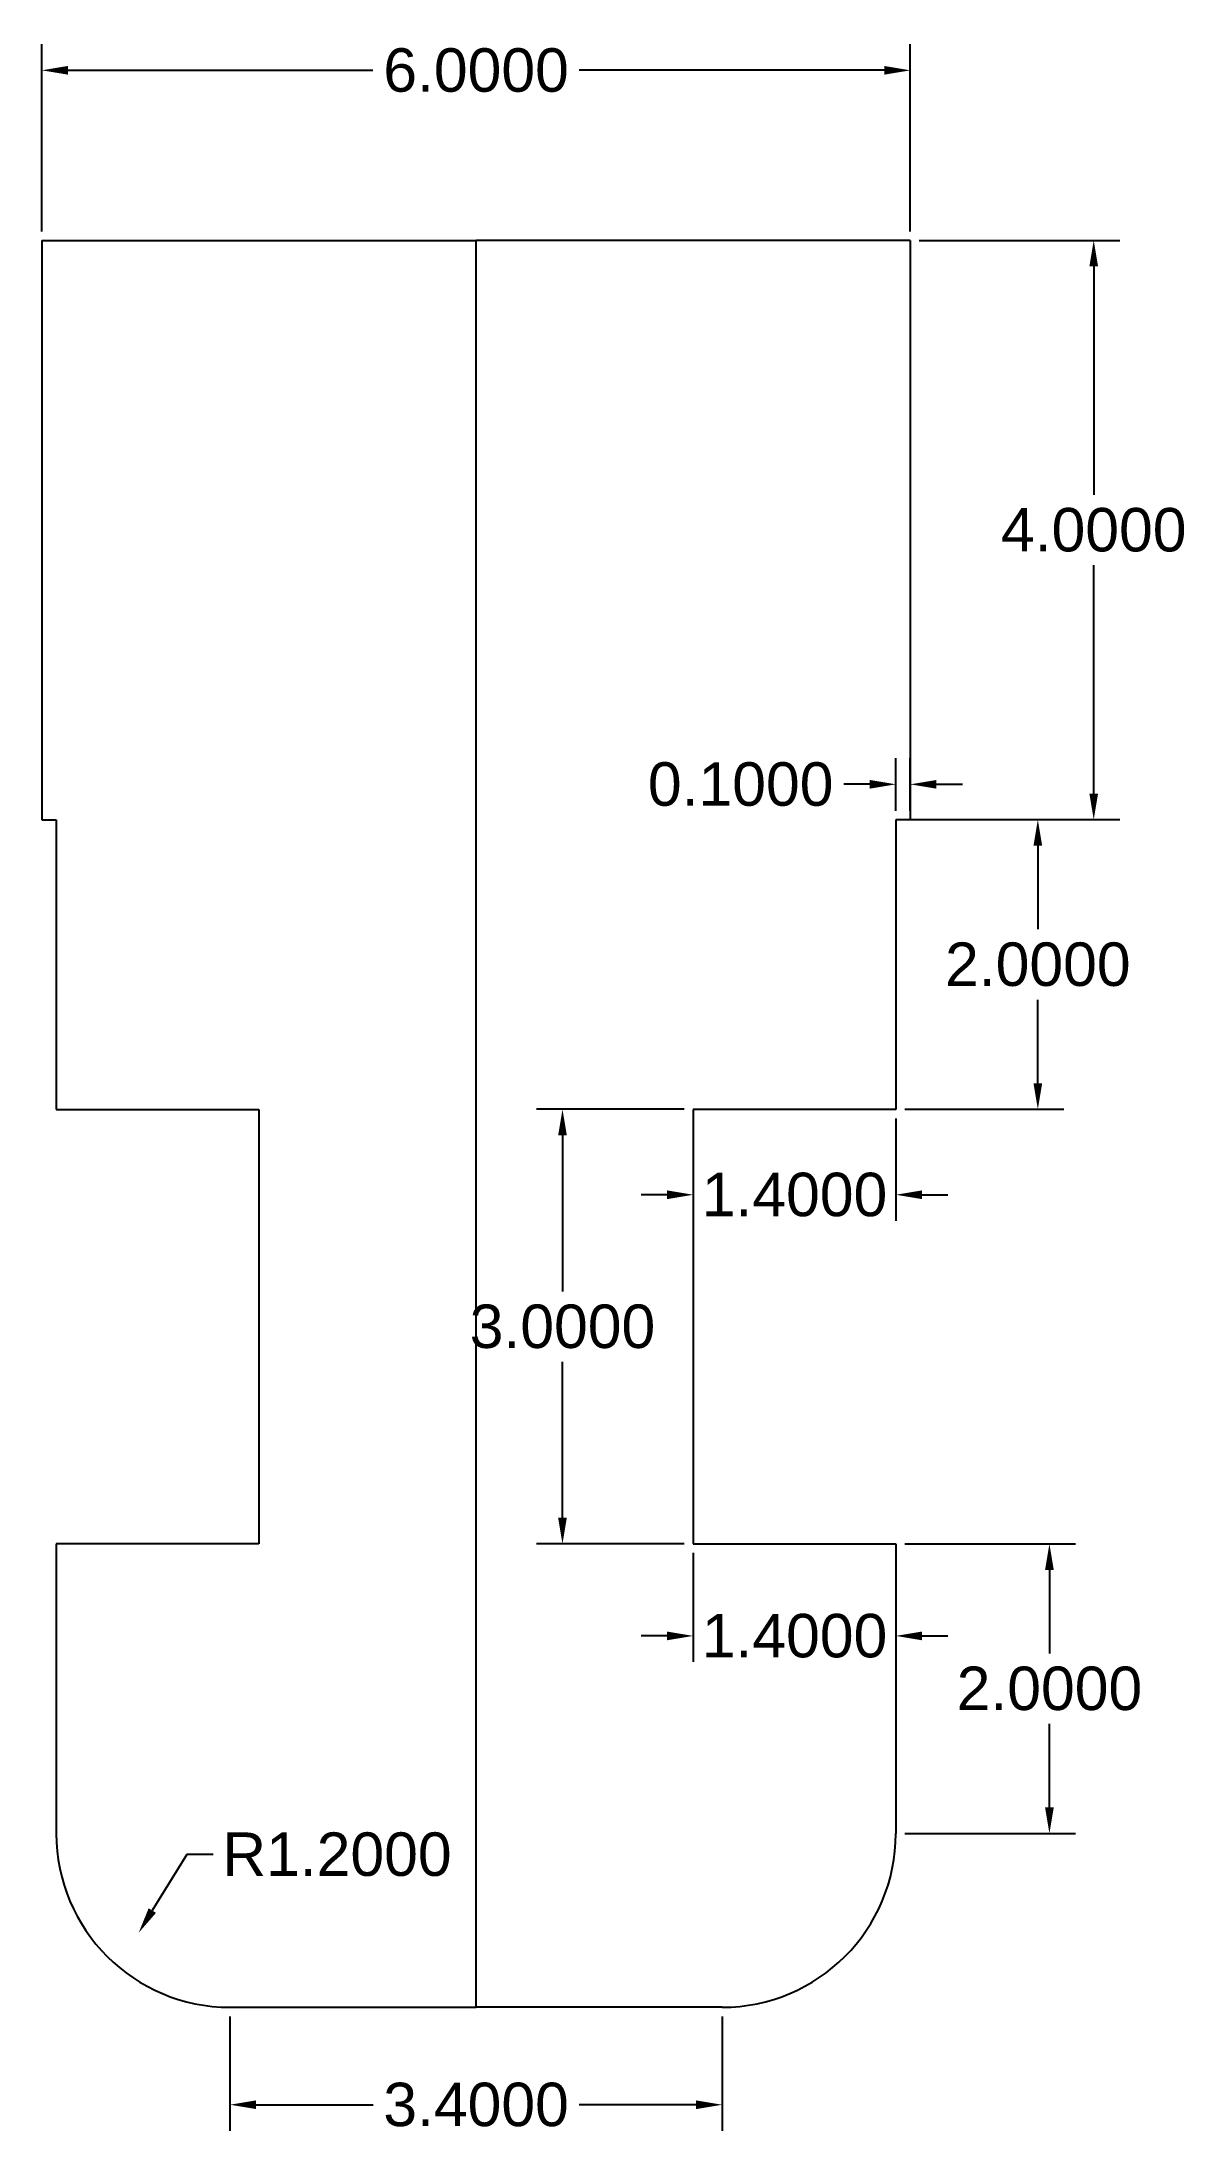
# Model space of a CAD drawing. Header units: inches. Extents: x 5.1 to 13, y 3.3 to 17.8.
import ezdxf

# ---------------------------------------------------------------- set-up
doc = ezdxf.new("R2010")
doc.units = ezdxf.units.IN
doc.header["$MEASUREMENT"] = 0
doc.layers.add('Firing pin safety', color=125, linetype='Continuous')
doc.layers.add('Measurements', color=9, linetype='Continuous')
doc.styles.get("Standard").update_dxf_attribs({"font": 'arial.ttf'})
doc.dimstyles.get("Standard").update_dxf_attribs({"dimtxt": 0.3, "dimasz": 0.18, "dimexe": 0.18, "dimexo": 0.0625, "dimgap": 0.09, "dimtad": 0, "dimtih": 1, "dimtoh": 1, "dimdec": 4, "dimzin": 0, "dimdsep": 46, "dimtxsty": 'Standard', "dimcen": 0.09, "dimadec": 0, "dimazin": 0, "dimtfac": 1, "dimtdec": 4, "dimtofl": 0, "dimtmove": 0, "dimatfit": 3, "dimfxl": 1, "dimtolj": 1, "dimtzin": 0, "dimarcsym": 0})

# ---------------------------------------------------------------- blocks, each defined once
blk = doc.blocks.new('*D1')
at = {"layer": 'Defpoints', "color": 0, "transparency": 16777216}
for p in [(11.068, 17.584), (5.068, 16.41), (11.068, 16.41)]:
    blk.add_point(p, dxfattribs=at)
at = {"layer": 'Measurements', "color": 0, "lineweight": -2, "transparency": 16777216}
for p, q in [((5.068, 16.472), (5.068, 17.764)), ((11.068, 16.472), (11.068, 17.764)), ((5.248, 17.584), (7.355, 17.584)), ((10.888, 17.584), (8.781, 17.584))]:
    blk.add_line(p, q, dxfattribs=at)
at = {"layer": 'Measurements', "color": 0, "transparency": 16777216}
for points in [[(5.248, 17.614), (5.248, 17.554), (5.068, 17.584)], [(10.888, 17.614), (10.888, 17.554), (11.068, 17.584)]]:
    blk.add_solid(points, dxfattribs=at)
at = {"layer": 'Measurements', "color": 0, "transparency": 16777216, "insert": (8.068, 17.584), "char_height": 0.3, "attachment_point": 5}
blk.add_mtext('\\A1;6.0000', dxfattribs=at)
blk = doc.blocks.new('*D2')
at = {"layer": 'Defpoints', "color": 0, "transparency": 16777216}
for p in [(11.068, 16.41), (11.068, 12.41), (12.335, 12.41)]:
    blk.add_point(p, dxfattribs=at)
at = {"layer": 'Measurements', "color": 0, "lineweight": -2, "transparency": 16777216}
for p, q in [((11.13, 16.41), (12.515, 16.41)), ((12.335, 16.23), (12.335, 14.653)), ((12.335, 12.59), (12.335, 14.167)), ((11.13, 12.41), (12.515, 12.41))]:
    blk.add_line(p, q, dxfattribs=at)
at = {"layer": 'Measurements', "color": 0, "transparency": 16777216}
for points in [[(12.305, 16.23), (12.365, 16.23), (12.335, 16.41)], [(12.305, 12.59), (12.365, 12.59), (12.335, 12.41)]]:
    blk.add_solid(points, dxfattribs=at)
at = {"layer": 'Measurements', "color": 0, "transparency": 16777216, "insert": (12.335, 14.41), "char_height": 0.3, "attachment_point": 5}
blk.add_mtext('\\A1;4.0000', dxfattribs=at)
blk = doc.blocks.new('*D3')
at = {"layer": 'Defpoints', "color": 0, "transparency": 16777216}
for p in [(10.968, 12.41), (10.968, 10.41), (11.949, 10.41)]:
    blk.add_point(p, dxfattribs=at)
at = {"layer": 'Measurements', "color": 0, "lineweight": -2, "transparency": 16777216}
for p, q in [((11.03, 12.41), (12.129, 12.41)), ((11.949, 12.23), (11.949, 11.653)), ((11.949, 10.59), (11.949, 11.167)), ((11.03, 10.41), (12.129, 10.41))]:
    blk.add_line(p, q, dxfattribs=at)
at = {"layer": 'Measurements', "color": 0, "transparency": 16777216}
for points in [[(11.919, 12.23), (11.979, 12.23), (11.949, 12.41)], [(11.919, 10.59), (11.979, 10.59), (11.949, 10.41)]]:
    blk.add_solid(points, dxfattribs=at)
at = {"layer": 'Measurements', "color": 0, "transparency": 16777216, "insert": (11.949, 11.41), "char_height": 0.3, "attachment_point": 5}
blk.add_mtext('\\A1;2.0000', dxfattribs=at)
blk = doc.blocks.new('*D4')
at = {"layer": 'Defpoints', "color": 0, "transparency": 16777216}
for p in [(10.968, 12.654), (10.968, 12.41), (11.068, 12.41)]:
    blk.add_point(p, dxfattribs=at)
at = {"layer": 'Measurements', "color": 0, "lineweight": -2, "transparency": 16777216}
for p, q in [((10.968, 12.472), (10.968, 12.834)), ((11.068, 12.472), (11.068, 12.834)), ((10.788, 12.654), (10.608, 12.654)), ((11.248, 12.654), (11.428, 12.654))]:
    blk.add_line(p, q, dxfattribs=at)
at = {"layer": 'Measurements', "color": 0, "transparency": 16777216}
for points in [[(10.788, 12.684), (10.788, 12.624), (10.968, 12.654)], [(11.248, 12.684), (11.248, 12.624), (11.068, 12.654)]]:
    blk.add_solid(points, dxfattribs=at)
at = {"layer": 'Measurements', "color": 0, "transparency": 16777216, "insert": (9.896, 12.654), "char_height": 0.3, "attachment_point": 5}
blk.add_mtext('\\A1;0.1000', dxfattribs=at)
blk = doc.blocks.new('*D5')
at = {"layer": 'Defpoints', "color": 0, "transparency": 16777216}
for p in [(9.568, 10.41), (10.968, 10.41), (9.568, 9.82)]:
    blk.add_point(p, dxfattribs=at)
at = {"layer": 'Measurements', "color": 0, "lineweight": -2, "transparency": 16777216}
for p, q in [((9.568, 10.347), (9.568, 9.64)), ((10.968, 10.347), (10.968, 9.64)), ((9.388, 9.82), (9.208, 9.82)), ((11.148, 9.82), (11.328, 9.82))]:
    blk.add_line(p, q, dxfattribs=at)
at = {"layer": 'Measurements', "color": 0, "transparency": 16777216}
for points in [[(9.388, 9.85), (9.388, 9.79), (9.568, 9.82)], [(11.148, 9.85), (11.148, 9.79), (10.968, 9.82)]]:
    blk.add_solid(points, dxfattribs=at)
at = {"layer": 'Measurements', "color": 0, "transparency": 16777216, "insert": (10.268, 9.82), "char_height": 0.3, "attachment_point": 5}
blk.add_mtext('\\A1;1.4000', dxfattribs=at)
blk = doc.blocks.new('*D6')
at = {"layer": 'Defpoints', "color": 0, "transparency": 16777216}
for p in [(9.568, 10.41), (8.665, 7.41), (9.568, 7.41)]:
    blk.add_point(p, dxfattribs=at)
at = {"layer": 'Measurements', "color": 0, "lineweight": -2, "transparency": 16777216}
for p, q in [((9.505, 10.41), (8.485, 10.41)), ((8.665, 10.23), (8.665, 9.153)), ((8.665, 7.59), (8.665, 8.667)), ((9.505, 7.41), (8.485, 7.41))]:
    blk.add_line(p, q, dxfattribs=at)
at = {"layer": 'Measurements', "color": 0, "transparency": 16777216}
for points in [[(8.635, 10.23), (8.695, 10.23), (8.665, 10.41)], [(8.635, 7.59), (8.695, 7.59), (8.665, 7.41)]]:
    blk.add_solid(points, dxfattribs=at)
at = {"layer": 'Measurements', "color": 0, "transparency": 16777216, "insert": (8.665, 8.91), "char_height": 0.3, "attachment_point": 5}
blk.add_mtext('\\A1;3.0000', dxfattribs=at)
blk = doc.blocks.new('*D7')
at = {"layer": 'Defpoints', "color": 0, "transparency": 16777216}
for p in [(9.568, 7.41), (10.968, 7.41), (10.968, 6.774)]:
    blk.add_point(p, dxfattribs=at)
at = {"layer": 'Measurements', "color": 0, "lineweight": -2, "transparency": 16777216}
for p, q in [((9.568, 7.347), (9.568, 6.594)), ((10.968, 7.347), (10.968, 6.594)), ((9.388, 6.774), (9.208, 6.774)), ((11.148, 6.774), (11.328, 6.774))]:
    blk.add_line(p, q, dxfattribs=at)
at = {"layer": 'Measurements', "color": 0, "transparency": 16777216}
for points in [[(9.388, 6.804), (9.388, 6.744), (9.568, 6.774)], [(11.148, 6.804), (11.148, 6.744), (10.968, 6.774)]]:
    blk.add_solid(points, dxfattribs=at)
at = {"layer": 'Measurements', "color": 0, "transparency": 16777216, "insert": (10.268, 6.774), "char_height": 0.3, "attachment_point": 5}
blk.add_mtext('\\A1;1.4000', dxfattribs=at)
blk = doc.blocks.new('*D8')
at = {"layer": 'Defpoints', "color": 0, "transparency": 16777216}
for p in [(10.968, 7.41), (10.968, 5.41), (12.029, 5.41)]:
    blk.add_point(p, dxfattribs=at)
at = {"layer": 'Measurements', "color": 0, "lineweight": -2, "transparency": 16777216}
for p, q in [((11.03, 7.41), (12.209, 7.41)), ((12.029, 7.23), (12.029, 6.653)), ((12.029, 5.59), (12.029, 6.167)), ((11.03, 5.41), (12.209, 5.41))]:
    blk.add_line(p, q, dxfattribs=at)
at = {"layer": 'Measurements', "color": 0, "transparency": 16777216}
for points in [[(11.999, 7.23), (12.059, 7.23), (12.029, 7.41)], [(11.999, 5.59), (12.059, 5.59), (12.029, 5.41)]]:
    blk.add_solid(points, dxfattribs=at)
at = {"layer": 'Measurements', "color": 0, "transparency": 16777216, "insert": (12.029, 6.41), "char_height": 0.3, "attachment_point": 5}
blk.add_mtext('\\A1;2.0000', dxfattribs=at)
blk = doc.blocks.new('*D9')
at = {"layer": 'Defpoints', "color": 0, "transparency": 16777216}
for p in [(6.368, 4.21), (9.768, 4.21), (6.368, 3.537)]:
    blk.add_point(p, dxfattribs=at)
at = {"layer": 'Measurements', "color": 0, "lineweight": -2, "transparency": 16777216}
for p, q in [((6.368, 4.147), (6.368, 3.357)), ((9.768, 4.147), (9.768, 3.357)), ((6.548, 3.537), (7.356, 3.537)), ((9.588, 3.537), (8.78, 3.537))]:
    blk.add_line(p, q, dxfattribs=at)
at = {"layer": 'Measurements', "color": 0, "transparency": 16777216}
for points in [[(6.548, 3.567), (6.548, 3.507), (6.368, 3.537)], [(9.588, 3.567), (9.588, 3.507), (9.768, 3.537)]]:
    blk.add_solid(points, dxfattribs=at)
at = {"layer": 'Measurements', "color": 0, "transparency": 16777216, "insert": (8.068, 3.537), "char_height": 0.3, "attachment_point": 5}
blk.add_mtext('\\A1;3.4000', dxfattribs=at)
blk = doc.blocks.new('*D10')
at = {"layer": 'Defpoints', "color": 0, "transparency": 16777216}
for p in [(6.368, 5.745), (5.737, 4.724)]:
    blk.add_point(p, dxfattribs=at)
at = {"layer": 'Measurements', "color": 0, "lineweight": -2, "transparency": 16777216}
for p, q in [((6.071, 5.265), (5.831, 4.877)), ((6.251, 5.265), (6.071, 5.265))]:
    blk.add_line(p, q, dxfattribs=at)
at = {"layer": 'Measurements', "color": 0, "transparency": 16777216}
blk.add_solid([(5.806, 4.893), (5.857, 4.862), (5.737, 4.724)], dxfattribs=at)
at = {"layer": 'Measurements', "color": 0, "transparency": 16777216, "insert": (7.107, 5.265), "char_height": 0.3, "attachment_point": 5}
blk.add_mtext('\\A1;R1.2000', dxfattribs=at)

msp = doc.modelspace()

# ---------------------------------------------------------------- linework, layer by layer
at = {"layer": 'Firing pin safety'}
for p, q in [((5.06799, 16.40987), (5.06799, 12.40987)), ((5.06799, 16.40987), (8.06799, 16.40987)), ((11.06799, 16.40987), (8.06799, 16.40987)), ((8.06799, 4.20987), (8.06799, 16.40987)), ((11.06799, 16.40987), (11.06799, 12.40987)), ((5.06799, 12.40987), (5.16799, 12.40987)), ((5.16799, 12.40987), (5.16799, 10.40987)), ((11.06799, 12.40987), (10.96799, 12.40987)), ((10.96799, 12.40987), (10.96799, 10.40987)), ((5.16799, 10.40987), (6.56799, 10.40987)), ((6.56799, 10.40987), (6.56799, 7.40987)), ((10.96799, 10.40987), (9.56799, 10.40987)), ((9.56799, 10.40987), (9.56799, 7.40987)), ((6.56799, 7.40987), (5.16799, 7.40987)), ((5.16799, 7.40987), (5.16799, 5.40987)), ((9.56799, 7.40987), (10.96799, 7.40987)), ((10.96799, 7.40987), (10.96799, 5.40987)), ((6.36799, 4.20987), (8.06799, 4.20987)), ((9.76799, 4.20987), (8.06799, 4.20987))]:
    msp.add_line(p, q, dxfattribs=at)
for centre, start, end in [((6.36799, 5.40987), 180, 270), ((9.76799, 5.40987), 270, 0)]:
    msp.add_arc(centre, 1.2, start, end, dxfattribs=at)

# ---------------------------------------------------------------- dimensions: what is measured, and where the dimension line sits
at = {"layer": 'Measurements'}
dim = msp.add_linear_dim(base=(11.06799, 17.58387), p1=(5.06799, 16.40987), p2=(11.06799, 16.40987), dimstyle='Standard', dxfattribs=at)
dim.commit()
dim.dimension.update_dxf_attribs({"geometry": '*D1', "text_midpoint": (8.06799, 17.58387), "dimtype": 160})
for base, p1, p2, picture, middle in [((12.33523, 12.40987), (11.06799, 16.40987), (11.06799, 12.40987), '*D2', (12.33523, 14.40987)), ((11.9493, 10.40987), (10.96799, 12.40987), (10.96799, 10.40987), '*D3', (11.9493, 11.40987)), ((8.66472, 7.40987), (9.56799, 10.40987), (9.56799, 7.40987), '*D6', (8.66472, 8.90987)), ((12.02869, 5.40987), (10.96799, 7.40987), (10.96799, 5.40987), '*D8', (12.02869, 6.40987))]:
    dim = msp.add_linear_dim(base=base, p1=p1, p2=p2, angle=90, dimstyle='Standard', dxfattribs=at)
    dim.commit()
    dim.dimension.update_dxf_attribs({"geometry": picture, "text_midpoint": middle})
for base, p1, p2, picture, middle in [((10.96799, 12.65369), (11.06799, 12.40987), (10.96799, 12.40987), '*D4', (9.89579, 12.65369)), ((9.56799, 9.82007), (10.96799, 10.40987), (9.56799, 10.40987), '*D5', (10.26799, 9.82007)), ((10.96799, 6.77354), (9.56799, 7.40987), (10.96799, 7.40987), '*D7', (10.26799, 6.77354)), ((6.36799, 3.53749), (9.76799, 4.20987), (6.36799, 4.20987), '*D9', (8.06799, 3.53749))]:
    dim = msp.add_linear_dim(base=base, p1=p1, p2=p2, dimstyle='Standard', dxfattribs=at)
    dim.commit()
    dim.dimension.update_dxf_attribs({"geometry": picture, "text_midpoint": middle})
dim = msp.add_radius_dim(center=(6.36799, 5.74471), mpoint=(5.73659, 4.72425), dimstyle='Standard', dxfattribs=at)
dim.commit()
dim.dimension.update_dxf_attribs({"geometry": '*D10', "text_midpoint": (7.1072, 5.26543), "dimtype": 164})

doc.saveas('drawing.dxf')
